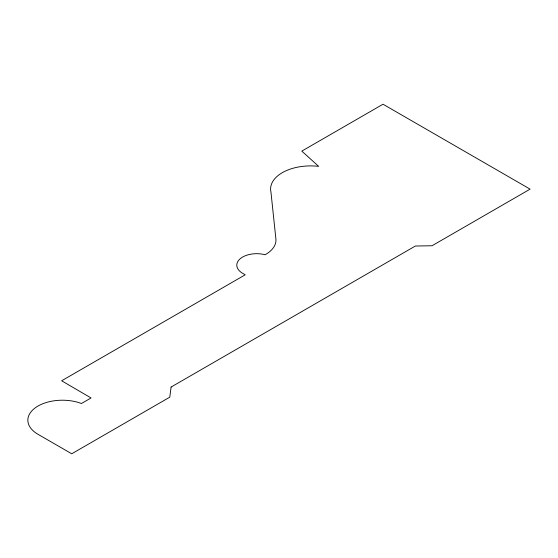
<?xml version="1.0" encoding="UTF-8"?>
<svg xmlns="http://www.w3.org/2000/svg" width="558" height="558" viewBox="0 0 558 558"><rect width="100%" height="100%" fill="white"/><g stroke="black" fill="none" stroke-linecap="round" stroke-linejoin="round"><path stroke-width="0.84" d="M171.104 387.043L169.785 397.163L71.731 453.78L37.979 434.291A34.575 19.962 0 0 1 35.628 407.563A34.575 19.962 0 0 1 81.447 403.504L91.045 397.966L61.652 380.779L245.234 274.787L241.956 272.897A19.907 11.495 0 0 1 240.658 258.361A19.907 11.495 0 0 1 265.078 254.748A35.098 20.262 0 0 0 275.791 238.001L270.951 192.057A40.016 23.101 0 0 1 318.667 166.368L301.808 151.113L383.018 104.22L530.1 189.141L432.045 245.75L415.354 246.029L171.104 387.043"/></g></svg>
